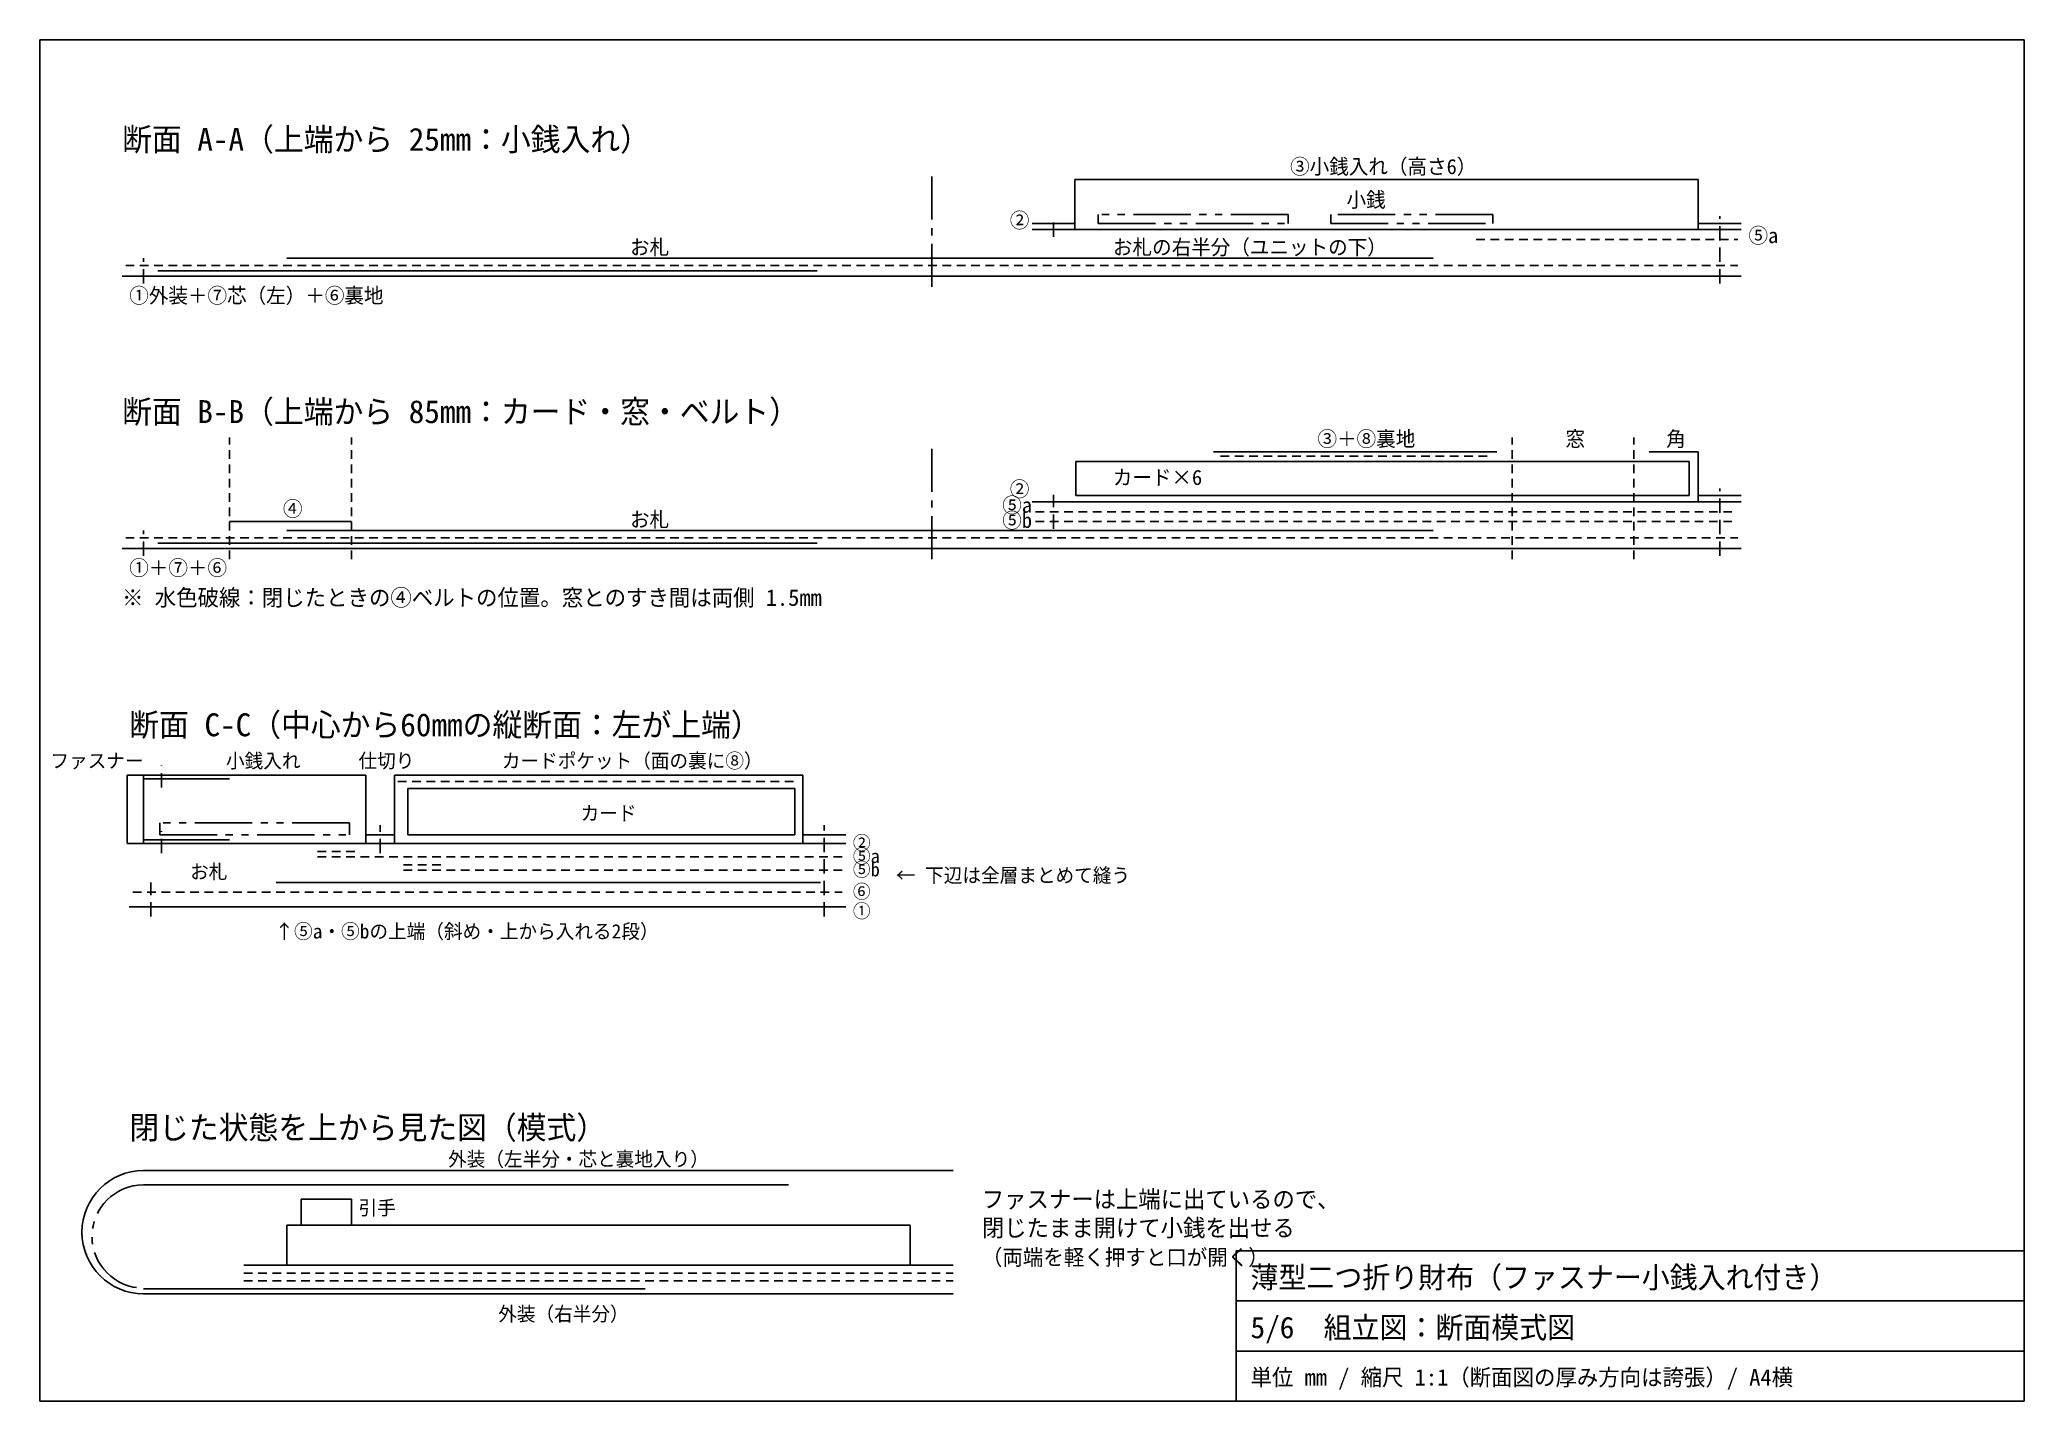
# Model space of a CAD drawing. Extents: x -138 to 138, y -95 to 95.
import ezdxf

# ---------------------------------------------------------------- set-up
doc = ezdxf.new("R2010")
doc.units = 0
for name, pattern in [('CENTER', [9.4, 6, -1.2, 1, -1.2]), ('DASHED', [3, 2, -1]), ('HIDDEN', [2, 1.2, -0.8]), ('PHANTOM', [13.6, 8, -1.2, 1, -1.2, 1, -1.2])]:
    doc.linetypes.add(name, pattern=pattern)
for name, color, linetype in [('お札', 6, 'PHANTOM'), ('カード', 5, 'PHANTOM'), ('ファスナー', 3, 'CONTINUOUS'), ('中心線', 4, 'CENTER'), ('図枠', 7, 'CONTINUOUS'), ('小銭', 2, 'PHANTOM'), ('文字', 7, 'CONTINUOUS'), ('断面図', 7, 'CONTINUOUS'), ('縫い線', 1, 'DASHED'), ('芯材・裏地', 2, 'CONTINUOUS')]:
    doc.layers.add(name, color=color, linetype=linetype)

msp = doc.modelspace()

# ---------------------------------------------------------------- linework, layer by layer
at = {"layer": 'お札', "color": 6, "linetype": 'CONTINUOUS'}
for p, q in [((-104, 64.5), (56, 64.5)), ((-104, 26.5), (56, 26.5)), ((-105.5, -22.6), (-29.5, -22.6)), ((-124, -64.8), (-34, -64.8)), ((-124, -79.3), (-54, -79.3))]:
    msp.add_line(p, q, dxfattribs=at)
at = {"layer": 'お札', "color": 6, "linetype": 'PHANTOM'}
msp.add_arc((-124, -72), 7.2, 90, 270, dxfattribs=at)
at = {"layer": 'カード', "color": 5, "linetype": 'CONTINUOUS'}
for p, q in [((91.7, 36.125), (6.1, 36.125)), ((6.1, 36.125), (6.1, 31.375)), ((91.7, 31.375), (91.7, 36.125)), ((6.1, 31.375), (91.7, 31.375)), ((-33.1, -9.51), (-87.1, -9.51)), ((-87.1, -9.51), (-87.1, -15.97)), ((-33.1, -15.97), (-33.1, -9.51)), ((-87.1, -15.97), (-33.1, -15.97))]:
    msp.add_line(p, q, dxfattribs=at)
at = {"layer": 'ファスナー', "color": 3, "linetype": 'CONTINUOUS'}
for p, q in [((-124, -7.64), (-126.3, -7.64)), ((-126.3, -7.64), (-126.3, -17.16)), ((-124, -17.16), (-124, -7.64)), ((-124, -8.15), (-112, -8.15)), ((-126.3, -17.16), (-124, -17.16)), ((-124, -16.65), (-112, -16.65)), ((-95, -66.8), (-102, -66.8)), ((-102, -66.8), (-102, -70.4)), ((-95, -70.4), (-95, -66.8)), ((-17, -70.4), (-104, -70.4)), ((-104, -70.4), (-104, -76)), ((-102, -70.4), (-95, -70.4)), ((-17, -76), (-17, -70.4)), ((-104, -76), (-17, -76))]:
    msp.add_line(p, q, dxfattribs=at)
at = {"layer": '中心線', "color": 4, "linetype": 'CENTER'}
for p, q in [((-14, 60.5), (-14, 77)), ((-14, 22.5), (-14, 39))]:
    msp.add_line(p, q, dxfattribs=at)
at = {"layer": '中心線', "color": 4, "linetype": 'HIDDEN'}
for p, q in [((-112, 22.5), (-112, 39.5)), ((-95, 22.5), (-95, 39.5)), ((67, 22.5), (67, 39.5)), ((84, 22.5), (84, 39.5))]:
    msp.add_line(p, q, dxfattribs=at)
at = {"layer": '図枠', "color": 7, "linetype": 'CONTINUOUS'}
for p, q in [((138.5, 95), (-138.5, 95)), ((-138.5, 95), (-138.5, -95)), ((138.5, -95), (138.5, 95)), ((28.5, -95), (28.5, -74)), ((28.5, -74), (138.5, -74)), ((28.5, -81), (138.5, -81)), ((28.5, -88), (138.5, -88)), ((-138.5, -95), (138.5, -95))]:
    msp.add_line(p, q, dxfattribs=at)
at = {"layer": '小銭', "color": 2, "linetype": 'PHANTOM'}
for p, q in [((35.75, 70.625), (9.25, 70.625)), ((9.25, 70.625), (9.25, 69.375)), ((9.25, 69.375), (35.75, 69.375)), ((35.75, 69.375), (35.75, 70.625)), ((64.3, 70.625), (41.7, 70.625)), ((41.7, 70.625), (41.7, 69.375)), ((41.7, 69.375), (64.3, 69.375)), ((64.3, 69.375), (64.3, 70.625)), ((-95.25, -14.27), (-121.75, -14.27)), ((-121.75, -14.27), (-121.75, -15.97)), ((-121.75, -15.97), (-95.25, -15.97)), ((-95.25, -15.97), (-95.25, -14.27))]:
    msp.add_line(p, q, dxfattribs=at)
at = {"layer": '断面図', "color": 7, "linetype": 'CONTINUOUS'}
for p, q in [((6, 75.5), (93, 75.5)), ((6, 68.5), (6, 75.5)), ((93, 68.5), (93, 75.5)), ((0, 69.375), (6, 69.375)), ((93, 69.375), (99, 69.375)), ((0, 68.5), (99, 68.5)), ((-127, 62), (99, 62)), ((25.31579, 37.5), (64.87868, 37.5)), ((86.12132, 37.5), (93, 37.5)), ((93, 30.5), (93, 37.5)), ((0, 30.5), (99, 30.5)), ((93, 31.375), (99, 31.375)), ((-112, 27.75), (-95, 27.75)), ((-127, 24), (99, 24)), ((-124, -7.64), (-93, -7.64)), ((-93, -17.16), (-93, -7.64)), ((-89, -17.16), (-89, -7.64)), ((-89, -7.64), (-32, -7.64)), ((-32, -17.16), (-32, -7.64)), ((-93, -15.97), (-89, -15.97)), ((-32, -15.97), (-26, -15.97)), ((-124, -17.16), (-26, -17.16)), ((-126, -26), (-26, -26)), ((-124, -62.8), (-11, -62.8)), ((-104, -70.4), (-17, -70.4)), ((-110, -76), (-11, -76)), ((-124, -80), (-11, -80))]:
    msp.add_line(p, q, dxfattribs=at)
at = {"layer": '断面図', "color": 7, "linetype": 'HIDDEN'}
for p, q in [((62, 67.125), (98.5, 67.125)), ((0.5, 29.125), (98.5, 29.125)), ((0.5, 27.75), (98.5, 27.75)), ((-99.71717, -18.282), (-93.71717, -18.282)), ((-99.71717, -19.03), (-26.5, -19.03)), ((-87.71717, -20.152), (-81.71717, -20.152)), ((-87.71717, -20.9), (-26.5, -20.9)), ((-110, -77.1), (-11, -77.1)), ((-110, -78.2), (-11, -78.2))]:
    msp.add_line(p, q, dxfattribs=at)
at = {"layer": '断面図', "color": 7, "linetype": 'CONTINUOUS'}
msp.add_arc((-124, -71.4), 8.6, 90, 270, dxfattribs=at)
at = {"layer": '縫い線', "color": 1, "linetype": 'DASHED'}
for p, q in [((3, 67.5), (3, 70.375)), ((96, 61), (96, 70.375)), ((-124, 61), (-124, 64.5)), ((3, 26.75), (3, 31.5)), ((96, 23), (96, 32.375)), ((-124, 23), (-124, 26.5)), ((-121.5, -9.34), (-121.5, -6.28)), ((-121.5, -18.52), (-121.5, -15.46)), ((-91, -18.52), (-91, -14.61)), ((-29, -27.36), (-29, -14.61)), ((-123, -27.36), (-123, -22.6))]:
    msp.add_line(p, q, dxfattribs=at)
at = {"layer": '芯材・裏地', "color": 2, "linetype": 'HIDDEN'}
for p, q in [((-126.5, 63.5), (98.5, 63.5)), ((26.31579, 36.875), (63.87868, 36.875)), ((-126.5, 25.5), (98.5, 25.5)), ((-88.5, -8.49), (-32.5, -8.49)), ((-125.5, -23.96), (-26.5, -23.96))]:
    msp.add_line(p, q, dxfattribs=at)
at = {"layer": '芯材・裏地', "color": 2, "linetype": 'CONTINUOUS'}
for p, q in [((-122, 62.75), (-30, 62.75)), ((-122, 24.75), (-30, 24.75))]:
    msp.add_line(p, q, dxfattribs=at)

# ---------------------------------------------------------------- texts
at = {"layer": '文字', "color": 7}
for s, height, p in [('断面 A-A（上端から 25mm：小銭入れ）', 3.2, (-127, 79.5)), ('③小銭入れ（高さ6）', 2.1, (36.025, 76.25)), ('小銭', 2.1, (43.9, 71.625)), ('②', 2.1, (-3.1, 68.75)), ('お札', 2.1, (-56.1, 65)), ('お札の右半分（ユニットの下）', 2.1, (11.3, 65)), ('⑤a', 2.1, (100, 66.625)), ('①外装＋⑦芯（左）＋⑥裏地', 2.1, (-126, 58.25)), ('断面 B-B（上端から 85mm：カード・窓・ベルト）', 3.2, (-127, 41.5)), ('③＋⑧裏地', 2.1, (39.84723, 38.25)), ('窓', 2.1, (74.45, 38.25)), ('角', 2.1, (88.51066, 38.25)), ('②', 2.1, (-3.1, 31.25)), ('カード×6', 2.1, (11.275, 32.875)), ('④', 2.1, (-104.55, 28.5)), ('⑤a', 2.1, (-4.15, 29)), ('お札', 2.1, (-56.1, 27)), ('⑤b', 2.1, (-4.15, 26.875)), ('①＋⑦＋⑥', 2.1, (-126, 20.25)), ('※ 水色破線：閉じたときの④ベルトの位置。窓とのすき間は両側 1.5mm', 2.3, (-127, 16)), ('断面 C-C（中心から60mmの縦断面：左が上端）', 3.2, (-126, -2.2)), ('ファスナー', 2, (-137, -6.62)), ('小銭入れ', 2, (-112.5, -6.62)), ('仕切り', 2, (-94, -6.62)), ('カードポケット（面の裏に⑧）', 2, (-74, -6.62)), ('カード', 2, (-63, -13.93)), ('②', 1.9, (-25, -18.01)), ('⑤a', 1.9, (-25, -19.88)), ('お札', 2, (-117.5, -22.09)), ('⑤b', 1.9, (-25, -21.75)), ('← 下辺は全層まとめて縫う', 2, (-19, -22.6)), ('⑥', 1.9, (-25, -24.81)), ('①', 1.9, (-25, -27.53)), ('↑⑤a・⑤bの上端（斜め・上から入れる2段）', 2, (-105.71717, -30.42)), ('閉じた状態を上から見た図（模式）', 3.2, (-126, -58.4)), ('外装（左半分・芯と裏地入り）', 2, (-81.5, -62.2)), ('ファスナーは上端に出ているので、', 2.4, (-7, -68)), ('引手', 2, (-94, -69)), ('閉じたまま開けて小銭を出せる', 2.4, (-7, -72)), ('（両端を軽く押すと口が開く）', 2.2, (-7, -76)), ('薄型二つ折り財布（ファスナー小銭入れ付き）', 3, (30.5, -79.2)), ('外装（右半分）', 2, (-74.5, -83.8)), ('5/6  組立図：断面模式図', 3, (30.5, -86.2)), ('単位 mm / 縮尺 1:1（断面図の厚み方向は誇張）/ A4横', 2.3, (30.5, -92.8))]:
    msp.add_text(s, height=height, dxfattribs=at).set_placement(p)

doc.saveas('drawing.dxf')
